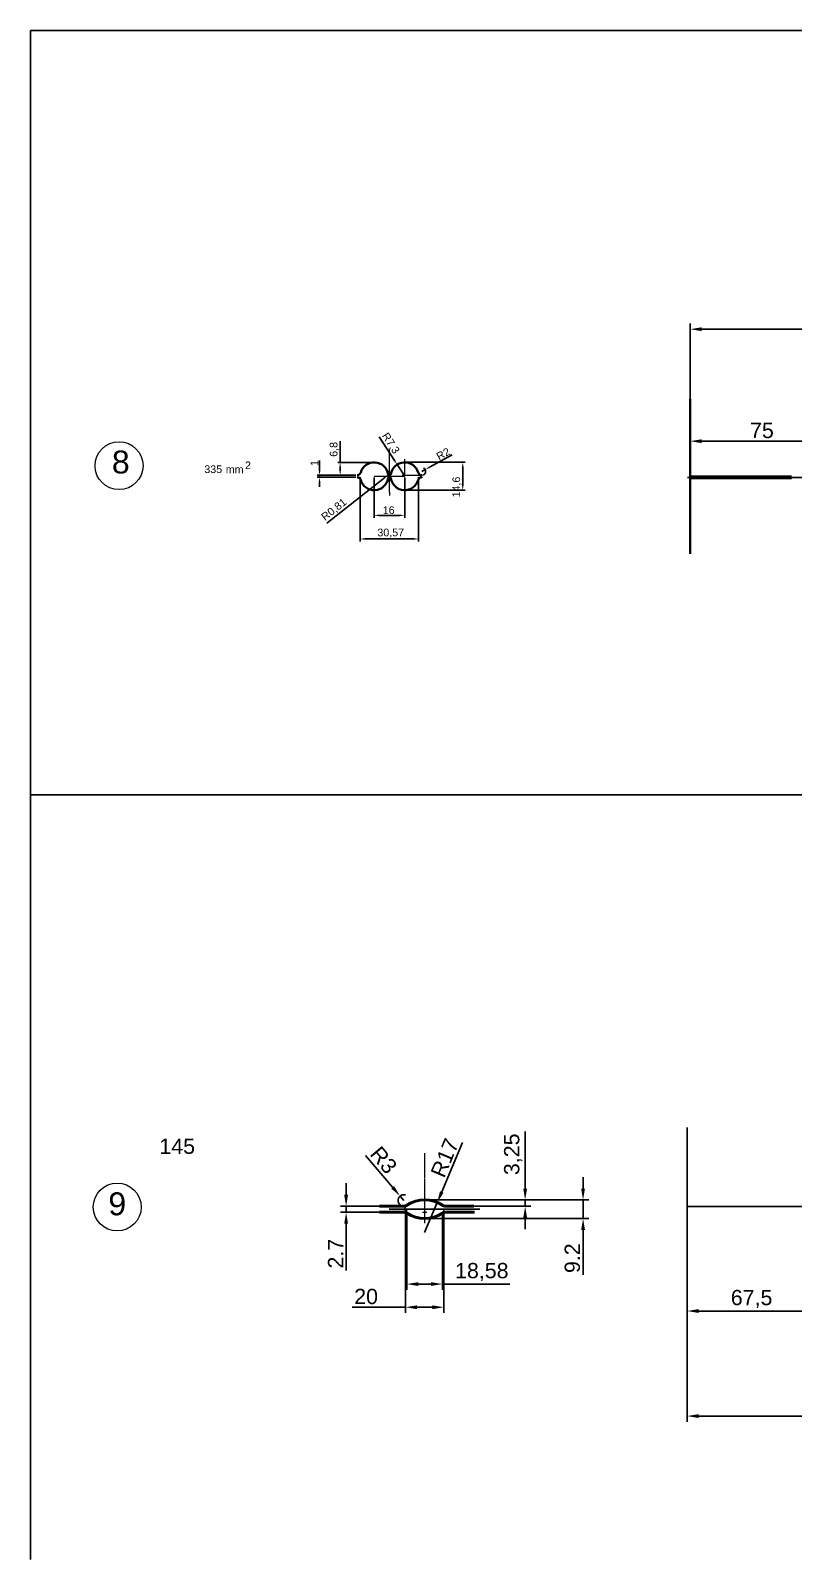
# Model space of a CAD drawing. Header units: millimetres. Extents: x -954 to 34898, y -2134 to 12006.
# Drawn here: x 14668 to 15067, y 7003 to 7803 of the extents above; entities that cross this region are included whole.
import ezdxf

# ---------------------------------------------------------------- set-up
doc = ezdxf.new("R2010")
doc.units = ezdxf.units.MM
doc.header["$LTSCALE"] = 3
doc.linetypes.add('ACAD_ISO04W100', pattern=[30, 24, -3, 0, -3])
for name, color, linetype, lineweight in [('контурная', 7, 'Continuous', 50), ('осевые', 1, 'ACAD_ISO04W100', 25), ('размерные', 7, 'Continuous', 25), ('тонкая', 7, 'Continuous', 20), ('тонкий', 7, 'Continuous', 20)]:
    doc.layers.add(name, color=color, linetype=linetype, lineweight=lineweight)
doc.layers.add('осевая', color=4, linetype='Continuous')
doc.styles.add('s1v4', font='arial.ttf', dxfattribs={"height": 4})
doc.styles.get("Standard").update_dxf_attribs({"font": 'arial.ttf'})
doc.dimstyles.new('ISO-25', dxfattribs={"dimtxt": 2.5, "dimasz": 2.5, "dimexe": 1.25, "dimexo": 0.625, "dimtad": 1, "dimtxsty": 'Standard', "dimcen": 2.5, "dimadec": 0, "dimazin": 0, "dimtfac": 1, "dimtmove": 0, "dimatfit": 3, "dimfxl": 1, "dimarcsym": 0})
doc.dimstyles.new('s2v4', dxfattribs={"dimtxt": 8, "dimasz": 6, "dimexe": 3, "dimexo": 0, "dimgap": 1.5, "dimtad": 1, "dimtxsty": 'Standard', "dimcen": 2.5, "dimadec": 0, "dimazin": 0, "dimtfac": 1, "dimtmove": 0, "dimatfit": 3, "dimfxl": 1, "dimarcsym": 0})
doc.dimstyles.new('s2v4$0', dxfattribs={"dimtxt": 8, "dimasz": 6, "dimexe": 3, "dimexo": 0, "dimgap": 1.5, "dimtad": 1, "dimtxsty": 'Standard', "dimcen": 2.5, "dimadec": 0, "dimazin": 0, "dimtfac": 1, "dimtmove": 0, "dimatfit": 3, "dimfxl": 1, "dimarcsym": 0})

# ---------------------------------------------------------------- blocks, each defined once
blk = doc.blocks.new('*D925')
at = {"layer": 'Defpoints', "color": 0, "transparency": 16777216}
for p in [(15088.44, 7588.33), (15088.44, 7582.52), (15013.44, 7570.66)]:
    blk.add_point(p, dxfattribs=at)
at = {"layer": 'тонкий', "color": 0, "lineweight": -2, "transparency": 16777216}
for p, q in [((15013.44, 7570.66), (15013.44, 7591.33)), ((15019.44, 7588.33), (15082.44, 7588.33)), ((15088.44, 7582.52), (15088.44, 7591.33))]:
    blk.add_line(p, q, dxfattribs=at)
at = {"layer": 'тонкий', "color": 0, "transparency": 16777216}
for points in [[(15019.44, 7589.33), (15019.44, 7587.33), (15013.44, 7588.33)], [(15082.44, 7589.33), (15082.44, 7587.33), (15088.44, 7588.33)]]:
    blk.add_solid(points, dxfattribs=at)
at = {"layer": 'тонкий', "color": 0, "transparency": 16777216, "insert": (15050.94, 7593.9), "char_height": 8, "attachment_point": 5}
blk.add_mtext('75', dxfattribs=at)
blk = doc.blocks.new('*D966')
at = {"layer": 'Defpoints', "color": 0, "transparency": 16777216}
for p in [(15593.44, 7646.93), (15593.44, 7644.25), (15013.44, 7610.25)]:
    blk.add_point(p, dxfattribs=at)
at = {"layer": 'тонкий', "color": 0, "lineweight": -2, "transparency": 16777216}
for p, q in [((15013.44, 7610.25), (15013.44, 7649.93)), ((15593.44, 7644.25), (15593.44, 7649.93)), ((15019.44, 7646.93), (15587.44, 7646.93))]:
    blk.add_line(p, q, dxfattribs=at)
at = {"layer": 'тонкий', "color": 0, "transparency": 16777216}
for points in [[(15019.44, 7647.93), (15019.44, 7645.93), (15013.44, 7646.93)], [(15587.44, 7647.93), (15587.44, 7645.93), (15593.44, 7646.93)]]:
    blk.add_solid(points, dxfattribs=at)
at = {"layer": 'тонкий', "color": 0, "transparency": 16777216, "insert": (15303.44, 7652.52), "char_height": 8, "attachment_point": 5}
blk.add_mtext('580', dxfattribs=at)
blk = doc.blocks.new('*D927')
at = {"color": 0, "lineweight": -2, "transparency": 16777216}
for p, q in [((14823.29, 7545.45), (14853.46, 7569.24)), ((14856.05, 7571.28), (14855.42, 7570.78))]:
    blk.add_line(p, q, dxfattribs=at)
at = {"color": 0, "transparency": 16777216}
blk.add_solid([(14853.2, 7569.56), (14853.72, 7568.91), (14855.42, 7570.78)], dxfattribs=at)
at = {"layer": 'Defpoints', "color": 0, "transparency": 16777216}
for p in [(14855.42, 7570.78), (14856.05, 7571.28)]:
    blk.add_point(p, dxfattribs=at)
at = {"color": 0, "transparency": 16777216, "insert": (14827.19, 7552.38), "char_height": 4, "attachment_point": 5, "rotation": 38.25476}
blk.add_mtext('R0,81', dxfattribs=at)
blk = doc.blocks.new('*D968')
at = {"color": 0, "lineweight": -2, "transparency": 16777216}
for p, q in [((14848.05, 7569.35), (14848.05, 7548.28)), ((14864.05, 7569.35), (14864.05, 7548.28)), ((14850.55, 7549.53), (14861.55, 7549.53))]:
    blk.add_line(p, q, dxfattribs=at)
at = {"color": 0, "transparency": 16777216}
for points in [[(14850.55, 7549.95), (14850.55, 7549.12), (14848.05, 7549.53)], [(14861.55, 7549.95), (14861.55, 7549.12), (14864.05, 7549.53)]]:
    blk.add_solid(points, dxfattribs=at)
at = {"layer": 'Defpoints', "color": 0, "transparency": 16777216}
for p in [(14848.05, 7569.98), (14864.05, 7569.98), (14864.05, 7549.53)]:
    blk.add_point(p, dxfattribs=at)
at = {"color": 0, "transparency": 16777216, "insert": (14855.66, 7552.2), "char_height": 4, "attachment_point": 5}
blk.add_mtext('16', dxfattribs=at)
blk = doc.blocks.new('*D969')
at = {"color": 0, "lineweight": -2, "transparency": 16777216}
for p, q in [((14840.77, 7568.85), (14840.77, 7535.91)), ((14871.34, 7568.85), (14871.34, 7535.91)), ((14843.27, 7537.16), (14868.84, 7537.16))]:
    blk.add_line(p, q, dxfattribs=at)
at = {"color": 0, "transparency": 16777216}
for points in [[(14843.27, 7537.58), (14843.27, 7536.75), (14840.77, 7537.16)], [(14868.84, 7537.58), (14868.84, 7536.75), (14871.34, 7537.16)]]:
    blk.add_solid(points, dxfattribs=at)
at = {"layer": 'Defpoints', "color": 0, "transparency": 16777216}
for p in [(14840.77, 7569.48), (14871.34, 7569.48), (14871.34, 7537.16)]:
    blk.add_point(p, dxfattribs=at)
at = {"color": 0, "transparency": 16777216, "insert": (14856.73, 7540.19), "char_height": 4, "attachment_point": 5}
blk.add_mtext('30,57', dxfattribs=at)
blk = doc.blocks.new('*D970')
at = {"color": 0, "lineweight": -2, "transparency": 16777216}
for p, q in [((14864.68, 7577.28), (14895.67, 7577.28)), ((14894.42, 7574.78), (14894.42, 7565.18)), ((14864.68, 7562.68), (14895.67, 7562.68))]:
    blk.add_line(p, q, dxfattribs=at)
at = {"color": 0, "transparency": 16777216}
for points in [[(14894, 7574.78), (14894.83, 7574.78), (14894.42, 7577.28)], [(14894, 7565.18), (14894.83, 7565.18), (14894.42, 7562.68)]]:
    blk.add_solid(points, dxfattribs=at)
at = {"layer": 'Defpoints', "color": 0, "transparency": 16777216}
for p in [(14864.05, 7577.28), (14864.05, 7562.68), (14894.42, 7562.68)]:
    blk.add_point(p, dxfattribs=at)
at = {"color": 0, "transparency": 16777216, "insert": (14891.39, 7564.33), "char_height": 4, "attachment_point": 5, "rotation": 90}
blk.add_mtext('14,6', dxfattribs=at)
blk = doc.blocks.new('*D928')
at = {"color": 0, "lineweight": -2, "transparency": 16777216}
for p, q in [((14888.81, 7581.24), (14876.95, 7574.66)), ((14873.01, 7572.48), (14874.76, 7573.45))]:
    blk.add_line(p, q, dxfattribs=at)
blk.add_arc((14873.01, 7572.48), 2, 287.90493, 64.8331, dxfattribs=at)
at = {"color": 0, "transparency": 16777216}
blk.add_solid([(14876.75, 7575.02), (14877.15, 7574.3), (14874.76, 7573.45)], dxfattribs=at)
at = {"layer": 'Defpoints', "color": 0, "transparency": 16777216}
for p in [(14873.01, 7572.48), (14874.76, 7573.45)]:
    blk.add_point(p, dxfattribs=at)
at = {"color": 0, "transparency": 16777216, "insert": (14884.18, 7581.69), "char_height": 4, "attachment_point": 5, "rotation": 29.02324}
blk.add_mtext('R2', dxfattribs=at)
blk = doc.blocks.new('*D971')
at = {"color": 0, "lineweight": -2, "transparency": 16777216}
for p, q in [((14850.64, 7590.67), (14858.72, 7578.2)), ((14864.05, 7569.98), (14860.08, 7576.1))]:
    blk.add_line(p, q, dxfattribs=at)
at = {"color": 0, "transparency": 16777216}
blk.add_solid([(14859.07, 7578.43), (14858.37, 7577.97), (14860.08, 7576.1)], dxfattribs=at)
at = {"layer": 'Defpoints', "color": 0, "transparency": 16777216}
for p in [(14860.08, 7576.1), (14864.05, 7569.98)]:
    blk.add_point(p, dxfattribs=at)
at = {"color": 0, "transparency": 16777216, "insert": (14856.54, 7587.13), "char_height": 4, "attachment_point": 5, "rotation": 302.95089}
blk.add_mtext('R7,3', dxfattribs=at)
blk = doc.blocks.new('*D974')
at = {"color": 0, "lineweight": -2, "transparency": 16777216}
for p, q in [((14819.5, 7572.98), (14819.5, 7578.2)), ((14838.47, 7570.48), (14818.25, 7570.48)), ((14838.47, 7569.48), (14818.25, 7569.48)), ((14819.5, 7569.48), (14819.5, 7570.48)), ((14819.5, 7566.98), (14819.5, 7564.48))]:
    blk.add_line(p, q, dxfattribs=at)
at = {"color": 0, "transparency": 16777216}
for points in [[(14819.08, 7572.98), (14819.91, 7572.98), (14819.5, 7570.48)], [(14819.08, 7566.98), (14819.91, 7566.98), (14819.5, 7569.48)]]:
    blk.add_solid(points, dxfattribs=at)
at = {"layer": 'Defpoints', "color": 0, "transparency": 16777216}
for p in [(14819.5, 7570.48), (14839.1, 7570.48), (14839.1, 7569.48)]:
    blk.add_point(p, dxfattribs=at)
at = {"color": 0, "transparency": 16777216, "insert": (14816.86, 7576.84), "char_height": 4, "attachment_point": 5, "rotation": 90}
blk.add_mtext('1', dxfattribs=at)
blk = doc.blocks.new('*D996')
at = {"color": 0, "lineweight": -2, "transparency": 16777216}
for p, q in [((14830.26, 7577.26), (14830.26, 7588.33)), ((14847.86, 7577.26), (14829.01, 7577.26)), ((14836.09, 7570.48), (14829.01, 7570.48)), ((14830.26, 7572.98), (14830.26, 7574.76))]:
    blk.add_line(p, q, dxfattribs=at)
at = {"color": 0, "transparency": 16777216}
for points in [[(14829.85, 7574.76), (14830.68, 7574.76), (14830.26, 7577.26)], [(14829.85, 7572.98), (14830.68, 7572.98), (14830.26, 7570.48)]]:
    blk.add_solid(points, dxfattribs=at)
at = {"layer": 'Defpoints', "color": 0, "transparency": 16777216}
for p in [(14830.26, 7577.26), (14848.48, 7577.26), (14836.72, 7570.48)]:
    blk.add_point(p, dxfattribs=at)
at = {"color": 0, "transparency": 16777216, "insert": (14827.23, 7584.05), "char_height": 4, "attachment_point": 5, "rotation": 90}
blk.add_mtext('6,8', dxfattribs=at)
blk = doc.blocks.new('*D2114')
at = {"layer": 'Defpoints', "color": 0, "transparency": 16777216}
for p in [(15011.79, 7229.25), (15611.79, 7187.83), (15011.79, 7078.2)]:
    blk.add_point(p, dxfattribs=at)
at = {"layer": 'тонкая', "color": 0, "lineweight": -2, "transparency": 16777216}
for p, q in [((15011.79, 7229.25), (15011.79, 7075.2)), ((15611.79, 7187.83), (15611.79, 7075.2)), ((15605.79, 7078.2), (15017.79, 7078.2))]:
    blk.add_line(p, q, dxfattribs=at)
at = {"layer": 'тонкая', "color": 0, "transparency": 16777216}
for points in [[(15017.79, 7079.2), (15017.79, 7077.2), (15011.79, 7078.2)], [(15605.79, 7079.2), (15605.79, 7077.2), (15611.79, 7078.2)]]:
    blk.add_solid(points, dxfattribs=at)
at = {"layer": 'тонкая', "color": 0, "transparency": 16777216, "insert": (15315.19, 7083.79), "char_height": 8, "attachment_point": 5}
blk.add_mtext('600', dxfattribs=at)
blk = doc.blocks.new('*D2107')
at = {"layer": 'Defpoints', "color": 0, "transparency": 16777216}
for p in [(14864.48, 7184.82), (14884.47, 7184.82), (14864.48, 7135.15)]:
    blk.add_point(p, dxfattribs=at)
at = {"layer": 'тонкий', "color": 0, "lineweight": -2, "transparency": 16777216}
for p, q in [((14864.48, 7184.82), (14864.48, 7132.15)), ((14884.47, 7184.82), (14884.47, 7132.15)), ((14864.48, 7135.15), (14836.56, 7135.15)), ((14878.47, 7135.15), (14870.48, 7135.15))]:
    blk.add_line(p, q, dxfattribs=at)
at = {"layer": 'тонкий', "color": 0, "transparency": 16777216}
for points in [[(14870.48, 7136.15), (14870.48, 7134.15), (14864.48, 7135.15)], [(14878.47, 7136.15), (14878.47, 7134.15), (14884.47, 7135.15)]]:
    blk.add_solid(points, dxfattribs=at)
at = {"layer": 'тонкий', "color": 0, "transparency": 16777216, "insert": (14843.85, 7140.74), "char_height": 8, "attachment_point": 5}
blk.add_mtext('20', dxfattribs=at)
blk = doc.blocks.new('*D2115')
at = {"layer": 'Defpoints', "color": 0, "transparency": 16777216}
for p in [(14874.48, 7191.27), (14890.5, 7188.02), (14927.07, 7191.27)]:
    blk.add_point(p, dxfattribs=at)
at = {"layer": 'тонкий', "color": 0, "lineweight": -2, "transparency": 16777216}
for p, q in [((14927.07, 7197.27), (14927.07, 7227.11)), ((14874.48, 7191.27), (14930.07, 7191.27)), ((14890.5, 7188.02), (14930.07, 7188.02)), ((14927.07, 7188.02), (14927.07, 7191.27)), ((14927.07, 7182.02), (14927.07, 7176.02))]:
    blk.add_line(p, q, dxfattribs=at)
at = {"layer": 'тонкий', "color": 0, "transparency": 16777216}
for points in [[(14926.07, 7197.27), (14928.07, 7197.27), (14927.07, 7191.27)], [(14926.07, 7182.02), (14928.07, 7182.02), (14927.07, 7188.02)]]:
    blk.add_solid(points, dxfattribs=at)
at = {"layer": 'тонкий', "color": 0, "transparency": 16777216, "insert": (14920.76, 7215.19), "char_height": 8, "attachment_point": 5, "rotation": 90}
blk.add_mtext('3,25', dxfattribs=at)
blk = doc.blocks.new('*D2116')
at = {"layer": 'Defpoints', "color": 0, "transparency": 16777216}
for p in [(14905.98, 7191.27), (14874.48, 7181.57), (14957.37, 7181.57)]:
    blk.add_point(p, dxfattribs=at)
at = {"layer": 'тонкий', "color": 0, "lineweight": -2, "transparency": 16777216}
for p, q in [((14957.37, 7197.27), (14957.37, 7203.27)), ((14905.98, 7191.27), (14960.37, 7191.27)), ((14957.37, 7191.27), (14957.37, 7181.57)), ((14874.48, 7181.57), (14960.37, 7181.57)), ((14957.37, 7175.57), (14957.37, 7152.09))]:
    blk.add_line(p, q, dxfattribs=at)
at = {"layer": 'тонкий', "color": 0, "transparency": 16777216}
for points in [[(14956.37, 7197.27), (14958.37, 7197.27), (14957.37, 7191.27)], [(14956.37, 7175.57), (14958.37, 7175.57), (14957.37, 7181.57)]]:
    blk.add_solid(points, dxfattribs=at)
at = {"layer": 'тонкий', "color": 0, "transparency": 16777216, "insert": (14951.79, 7160.83), "char_height": 8, "attachment_point": 5, "rotation": 90}
blk.add_mtext('9.2', dxfattribs=at)
blk = doc.blocks.new('*D2117')
at = {"layer": 'Defpoints', "color": 0, "transparency": 16777216}
for p in [(14833.39, 7184.82), (14853.72, 7188.02), (14853.72, 7184.82)]:
    blk.add_point(p, dxfattribs=at)
at = {"layer": 'тонкий', "color": 0, "lineweight": -2, "transparency": 16777216}
for p, q in [((14833.39, 7194.02), (14833.39, 7200.02)), ((14853.72, 7188.02), (14830.39, 7188.02)), ((14853.72, 7184.82), (14830.39, 7184.82)), ((14833.39, 7188.02), (14833.39, 7184.82)), ((14833.39, 7178.82), (14833.39, 7154.35))]:
    blk.add_line(p, q, dxfattribs=at)
at = {"layer": 'тонкий', "color": 0, "transparency": 16777216}
for points in [[(14832.39, 7194.02), (14834.39, 7194.02), (14833.39, 7188.02)], [(14832.39, 7178.82), (14834.39, 7178.82), (14833.39, 7184.82)]]:
    blk.add_solid(points, dxfattribs=at)
at = {"layer": 'тонкий', "color": 0, "transparency": 16777216, "insert": (14827.88, 7163.2), "char_height": 8, "attachment_point": 5, "rotation": 90}
blk.add_mtext('2.7', dxfattribs=at)
blk = doc.blocks.new('*D2118')
at = {"layer": 'Defpoints', "color": 0, "transparency": 16777216}
for p in [(14881.08, 7189.94), (14874.48, 7174.27)]:
    blk.add_point(p, dxfattribs=at)
at = {"layer": 'тонкий', "color": 0, "lineweight": -2, "transparency": 16777216}
for p, q in [((14894.35, 7221.37), (14883.42, 7195.47)), ((14874.48, 7174.27), (14881.08, 7189.94))]:
    blk.add_line(p, q, dxfattribs=at)
at = {"layer": 'тонкий', "color": 0, "transparency": 16777216}
blk.add_solid([(14882.5, 7195.85), (14884.34, 7195.08), (14881.08, 7189.94)], dxfattribs=at)
at = {"layer": 'тонкий', "color": 0, "transparency": 16777216, "insert": (14884.97, 7213.33), "char_height": 8, "attachment_point": 5, "rotation": 67.12267}
blk.add_mtext('R17', dxfattribs=at)
blk = doc.blocks.new('*D2119')
at = {"layer": 'Defpoints', "color": 0, "transparency": 16777216}
for p in [(14861.61, 7193.32), (14863.55, 7191.02)]:
    blk.add_point(p, dxfattribs=at)
at = {"layer": 'тонкий', "color": 0, "lineweight": -2, "transparency": 16777216}
for p, q in [((14843.61, 7214.63), (14857.74, 7197.9)), ((14863.55, 7191.02), (14861.61, 7193.32))]:
    blk.add_line(p, q, dxfattribs=at)
blk.add_arc((14863.55, 7191.02), 3, 72.88747, 270, dxfattribs=at)
at = {"layer": 'тонкий', "color": 0, "transparency": 16777216}
blk.add_solid([(14858.5, 7198.55), (14856.98, 7197.26), (14861.61, 7193.32)], dxfattribs=at)
at = {"layer": 'тонкий', "color": 0, "transparency": 16777216, "insert": (14853.01, 7212.16), "char_height": 8, "attachment_point": 5, "rotation": 310.18325}
blk.add_mtext('R3', dxfattribs=at)
blk = doc.blocks.new('*D2120')
at = {"layer": 'Defpoints', "color": 0, "transparency": 16777216}
for p in [(14865.19, 7184.34), (14883.76, 7184.34), (14883.76, 7147.28)]:
    blk.add_point(p, dxfattribs=at)
at = {"layer": 'тонкий', "color": 0, "lineweight": -2, "transparency": 16777216}
for p, q in [((14865.19, 7184.34), (14865.19, 7144.28)), ((14883.76, 7184.34), (14883.76, 7144.28)), ((14871.19, 7147.28), (14877.76, 7147.28)), ((14883.76, 7147.28), (14919.02, 7147.28))]:
    blk.add_line(p, q, dxfattribs=at)
at = {"layer": 'тонкий', "color": 0, "transparency": 16777216}
for points in [[(14871.19, 7148.28), (14871.19, 7146.28), (14865.19, 7147.28)], [(14877.76, 7148.28), (14877.76, 7146.28), (14883.76, 7147.28)]]:
    blk.add_solid(points, dxfattribs=at)
at = {"layer": 'тонкий', "color": 0, "transparency": 16777216, "insert": (14904.39, 7153.59), "char_height": 8, "attachment_point": 5}
blk.add_mtext('18,58', dxfattribs=at)
blk = doc.blocks.new('*D2106')
at = {"layer": 'Defpoints', "color": 0, "transparency": 16777216}
for p in [(15079.29, 7174.89), (15011.79, 7157.07), (15011.79, 7133.17)]:
    blk.add_point(p, dxfattribs=at)
at = {"layer": 'размерные', "color": 0, "lineweight": -2, "transparency": 16777216}
for p, q in [((15079.29, 7174.89), (15079.29, 7130.17)), ((15011.79, 7157.07), (15011.79, 7130.17)), ((15073.29, 7133.17), (15017.79, 7133.17))]:
    blk.add_line(p, q, dxfattribs=at)
at = {"layer": 'размерные', "color": 0, "transparency": 16777216}
for points in [[(15017.79, 7134.17), (15017.79, 7132.17), (15011.79, 7133.17)], [(15073.29, 7134.17), (15073.29, 7132.17), (15079.29, 7133.17)]]:
    blk.add_solid(points, dxfattribs=at)
at = {"layer": 'размерные', "color": 0, "transparency": 16777216, "insert": (15045.54, 7139.48), "char_height": 8, "attachment_point": 5}
blk.add_mtext('67,5', dxfattribs=at)

msp = doc.modelspace()

# ---------------------------------------------------------------- linework, layer by layer
at = {"lineweight": 40}
for p, q in [((15013.439, 7569.906), (15013.439, 7610.25)), ((15066.482, 7569.906), (15013.439, 7569.906)), ((15013.439, 7568.905), (15013.439, 7529.427)), ((15066.482, 7568.905), (15013.439, 7568.905))]:
    msp.add_line(p, q, dxfattribs=at)
at = {"lineweight": 15}
for p, q in [((14856.055, 7561.693), (14856.055, 7584.066)), ((14864.055, 7569.977), (14864.055, 7579.004)), ((14839.097, 7569.476), (14840.772, 7569.476)), ((14848.055, 7569.977), (14864.055, 7569.977)), ((14862.716, 7570.477), (14873.389, 7570.477)), ((14871.338, 7569.477), (14873.389, 7569.477)), ((14856.055, 7561.693), (14856.055, 7559.945))]:
    msp.add_line(p, q, dxfattribs=at)
at = {"color": 2}
for p, q in [((14668.304, 7003.194), (14668.304, 7403.194)), ((14709.291, 7403.194), (15743.557, 7403.194))]:
    msp.add_line(p, q, dxfattribs=at)
msp.add_lwpolyline([(14668.304, 7403.194), (14668.304, 7803.194), (15702.57, 7803.194), (15702.57, 7403.194), (14668.304, 7403.194), (14668.304, 7803.194)], dxfattribs=at)
at = {"lineweight": 40}
for centre, radius, start, end in [((14848.055, 7569.977), 7.3, 8.881315, 164.404112), ((14864.055, 7569.977), 7.3, 15.595888, 171.118685), ((14839.097, 7572.477), 2, 270, 344.404112), ((14839.097, 7567.476), 2, 15.595888, 90), ((14848.055, 7569.977), 7.3, 195.595888, 351.118685), ((14856.055, 7571.285), 0.808, 192.935261, 347.064739), ((14856.055, 7568.669), 0.808, 12.935261, 167.064739), ((14864.055, 7569.977), 7.3, 188.881315, 344.404112), ((14873.012, 7572.477), 2, 195.595888, 270), ((14873.012, 7567.476), 2, 90, 164.404112)]:
    msp.add_arc(centre, radius, start, end, dxfattribs=at)
at = {"lineweight": 15}
for centre, start, end in [((14848.055, 7569.977), 183.929894, 195.595888), ((14864.055, 7569.977), 344.404112, 356.072814)]:
    msp.add_arc(centre, 7.3, start, end, dxfattribs=at)
at = {"layer": 'контурная'}
for p, q in [((14850.78, 7188.025), (14863.547, 7188.025)), ((14850.78, 7184.825), (14863.547, 7184.825)), ((14885.404, 7188.025), (14900.235, 7188.025)), ((14885.404, 7184.825), (14900.489, 7184.825))]:
    msp.add_line(p, q, dxfattribs=at)
for centre, radius, start, end in [((14863.547, 7191.025), 3, 270, 303.12294), ((14863.547, 7181.825), 3, 56.87706, 90), ((14874.475, 7174.275), 17, 56.87706, 123.12294), ((14874.475, 7198.575), 17, 236.87706, 303.12294), ((14885.404, 7191.025), 3, 236.87706, 270), ((14885.404, 7181.825), 3, 90, 123.12294)]:
    msp.add_arc(centre, radius, start, end, dxfattribs=at)
at = {"layer": 'осевая'}
msp.add_line((15011.789, 7187.832), (15611.789, 7187.832), dxfattribs=at)
at = {"layer": 'осевые'}
for p, q in [((15011.959, 7569.406), (15597.19, 7569.406)), ((14855.931, 7186.425), (14903.333, 7186.425))]:
    msp.add_line(p, q, dxfattribs=at)
at = {"layer": 'тонкая'}
for p, q in [((15011.789, 7147.61), (15011.789, 7229.245)), ((14873.391, 7184.825), (14875.691, 7184.825))]:
    msp.add_line(p, q, dxfattribs=at)
for centre in [(14714.595, 7575.516), (14713.635, 7187.588)]:
    msp.add_circle(centre, 12.532, dxfattribs=at)
at = {"layer": 'тонкий'}
for p, q in [((14874.475, 7215.827), (14874.475, 7202.904)), ((14874.475, 7202.554), (14874.475, 7179.075)), ((14863.998, 7186.425), (14865.186, 7188.512)), ((14865.186, 7184.337), (14863.998, 7186.425)), ((14864.478, 7184.825), (14864.478, 7185.274)), ((14865.186, 7184.337), (14865.186, 7186.425)), ((14883.765, 7184.337), (14884.952, 7186.425)), ((14884.472, 7184.825), (14884.472, 7185.411))]:
    msp.add_line(p, q, dxfattribs=at)

# ---------------------------------------------------------------- texts
at = {"layer": 'тонкая', "style": 's1v4'}
for s, height, p in [('2', 4, (14780.498, 7573.712)), ('335', 4, (14759.2, 7571.668)), ('mm', 4, (14770.428, 7571.568)), ('145', 8, (14735.703, 7215.405))]:
    msp.add_text(s, height=height, dxfattribs=at).set_placement(p)
at = {"layer": 'тонкий', "style": 's1v4'}
for s, p in [('8', (14710.828, 7571.431)), ('9', (14708.996, 7183.273))]:
    msp.add_text(s, height=12, dxfattribs=at).set_placement(p)

# ---------------------------------------------------------------- dimensions: what is measured, and where the dimension line sits
dim = msp.add_radius_dim(center=(14864.055, 7569.977), mpoint=(14860.084, 7576.102), dimstyle='ISO-25', override={"dimtxt": 4})
dim.commit()
dim.dimension.update_dxf_attribs({"geometry": '*D971', "text_midpoint": (14856.545, 7587.131)})
for base, p1, p2, override, picture, middle in [((14830.262, 7577.264), (14836.718, 7570.477), (14848.482, 7577.264), {"dimtxt": 4, "dimdec": 1}, '*D996', (14827.233, 7584.045)), ((14819.495, 7570.477), (14839.097, 7569.476), (14839.097, 7570.477), {"dimtxt": 4}, '*D974', (14816.862, 7576.839))]:
    dim = msp.add_linear_dim(base=base, p1=p1, p2=p2, angle=90, dimstyle='ISO-25', override=override)
    dim.commit()
    dim.dimension.update_dxf_attribs({"geometry": picture, "text_midpoint": middle})
for center, mpoint, picture, middle in [((14873.012, 7572.477), (14874.761, 7573.447), '*D928', (14885.459, 7579.383)), ((14856.055, 7571.285), (14855.42, 7570.784), '*D927', (14829.063, 7550.002))]:
    dim = msp.add_radius_dim(center=center, mpoint=mpoint, dimstyle='ISO-25', override={"dimtxt": 4})
    dim.commit()
    dim.dimension.update_dxf_attribs({"geometry": picture, "text_midpoint": middle, "dimtype": 164})
dim = msp.add_linear_dim(base=(14894.416, 7562.677), p1=(14864.055, 7577.277), p2=(14864.055, 7562.677), angle=90, dimstyle='ISO-25', override={"dimtxt": 4})
dim.commit()
dim.dimension.update_dxf_attribs({"geometry": '*D970', "text_midpoint": (14894.416, 7564.326), "dimtype": 160})
for base, p1, p2, picture, middle in [((14871.338, 7537.162), (14840.772, 7569.476), (14871.338, 7569.477), '*D969', (14856.733, 7537.162)), ((14864.055, 7549.534), (14848.055, 7569.977), (14864.055, 7569.977), '*D968', (14855.656, 7549.534))]:
    dim = msp.add_linear_dim(base=base, p1=p1, p2=p2, dimstyle='ISO-25', override={"dimtxt": 4})
    dim.commit()
    dim.dimension.update_dxf_attribs({"geometry": picture, "text_midpoint": middle, "dimtype": 160})
at = {"layer": 'размерные'}
dim = msp.add_linear_dim(base=(15011.789, 7133.168), p1=(15079.289, 7174.892), p2=(15011.789, 7157.071), dimstyle='s2v4$0', dxfattribs=at)
dim.commit()
dim.dimension.update_dxf_attribs({"geometry": '*D2106', "text_midpoint": (15045.539, 7139.475)})
at = {"layer": 'тонкая'}
dim = msp.add_linear_dim(base=(15011.789, 7078.205), p1=(15611.789, 7187.832), p2=(15011.789, 7229.245), dimstyle='s2v4', dxfattribs=at)
dim.commit()
dim.dimension.update_dxf_attribs({"geometry": '*D2114', "text_midpoint": (15315.187, 7078.205), "dimtype": 160})
at = {"layer": 'тонкий'}
for base, p1, p2, picture, middle in [((15593.439, 7646.934), (15013.439, 7610.25), (15593.439, 7644.252), '*D966', (15303.439, 7652.519)), ((15088.439, 7588.331), (15013.439, 7570.656), (15088.439, 7582.525), '*D925', (15050.939, 7593.899))]:
    dim = msp.add_linear_dim(base=base, p1=p1, p2=p2, dimstyle='s2v4', dxfattribs=at)
    dim.commit()
    dim.dimension.update_dxf_attribs({"geometry": picture, "text_midpoint": middle})
dim = msp.add_linear_dim(base=(14927.069, 7191.275), p1=(14890.5, 7188.025), p2=(14874.475, 7191.275), angle=90, dimstyle='s2v4', dxfattribs=at)
dim.commit()
dim.dimension.update_dxf_attribs({"geometry": '*D2115', "text_midpoint": (14927.069, 7215.192), "dimtype": 160})
for center, mpoint, picture, middle in [((14874.475, 7174.275), (14881.084, 7189.937), '*D2118', (14884.966, 7213.326)), ((14863.547, 7191.025), (14861.611, 7193.316), '*D2119', (14853.007, 7212.163))]:
    dim = msp.add_radius_dim(center=center, mpoint=mpoint, dimstyle='s2v4', dxfattribs=at)
    dim.commit()
    dim.dimension.update_dxf_attribs({"geometry": picture, "text_midpoint": middle})
for base, p1, p2, text, picture, middle in [((14833.393, 7184.825), (14853.719, 7188.025), (14853.719, 7184.825), '2.7', '*D2117', (14833.393, 7163.196)), ((14957.374, 7181.575), (14905.975, 7191.275), (14874.475, 7181.575), '9.2', '*D2116', (14957.374, 7160.833))]:
    dim = msp.add_linear_dim(base=base, p1=p1, p2=p2, angle=90, text=text, dimstyle='s2v4', dxfattribs=at)
    dim.commit()
    dim.dimension.update_dxf_attribs({"geometry": picture, "text_midpoint": middle, "dimtype": 160})
dim = msp.add_linear_dim(base=(14864.478, 7135.154), p1=(14884.472, 7184.825), p2=(14864.478, 7184.825), dimstyle='s2v4', override={"dimdec": 0}, dxfattribs=at)
dim.commit()
dim.dimension.update_dxf_attribs({"geometry": '*D2107', "text_midpoint": (14843.849, 7135.154), "dimtype": 160})
dim = msp.add_linear_dim(base=(14883.765, 7147.28), p1=(14865.186, 7184.337), p2=(14883.765, 7184.337), dimstyle='s2v4', dxfattribs=at)
dim.commit()
dim.dimension.update_dxf_attribs({"geometry": '*D2120', "text_midpoint": (14904.394, 7147.28), "dimtype": 160})

doc.saveas('drawing.dxf')
